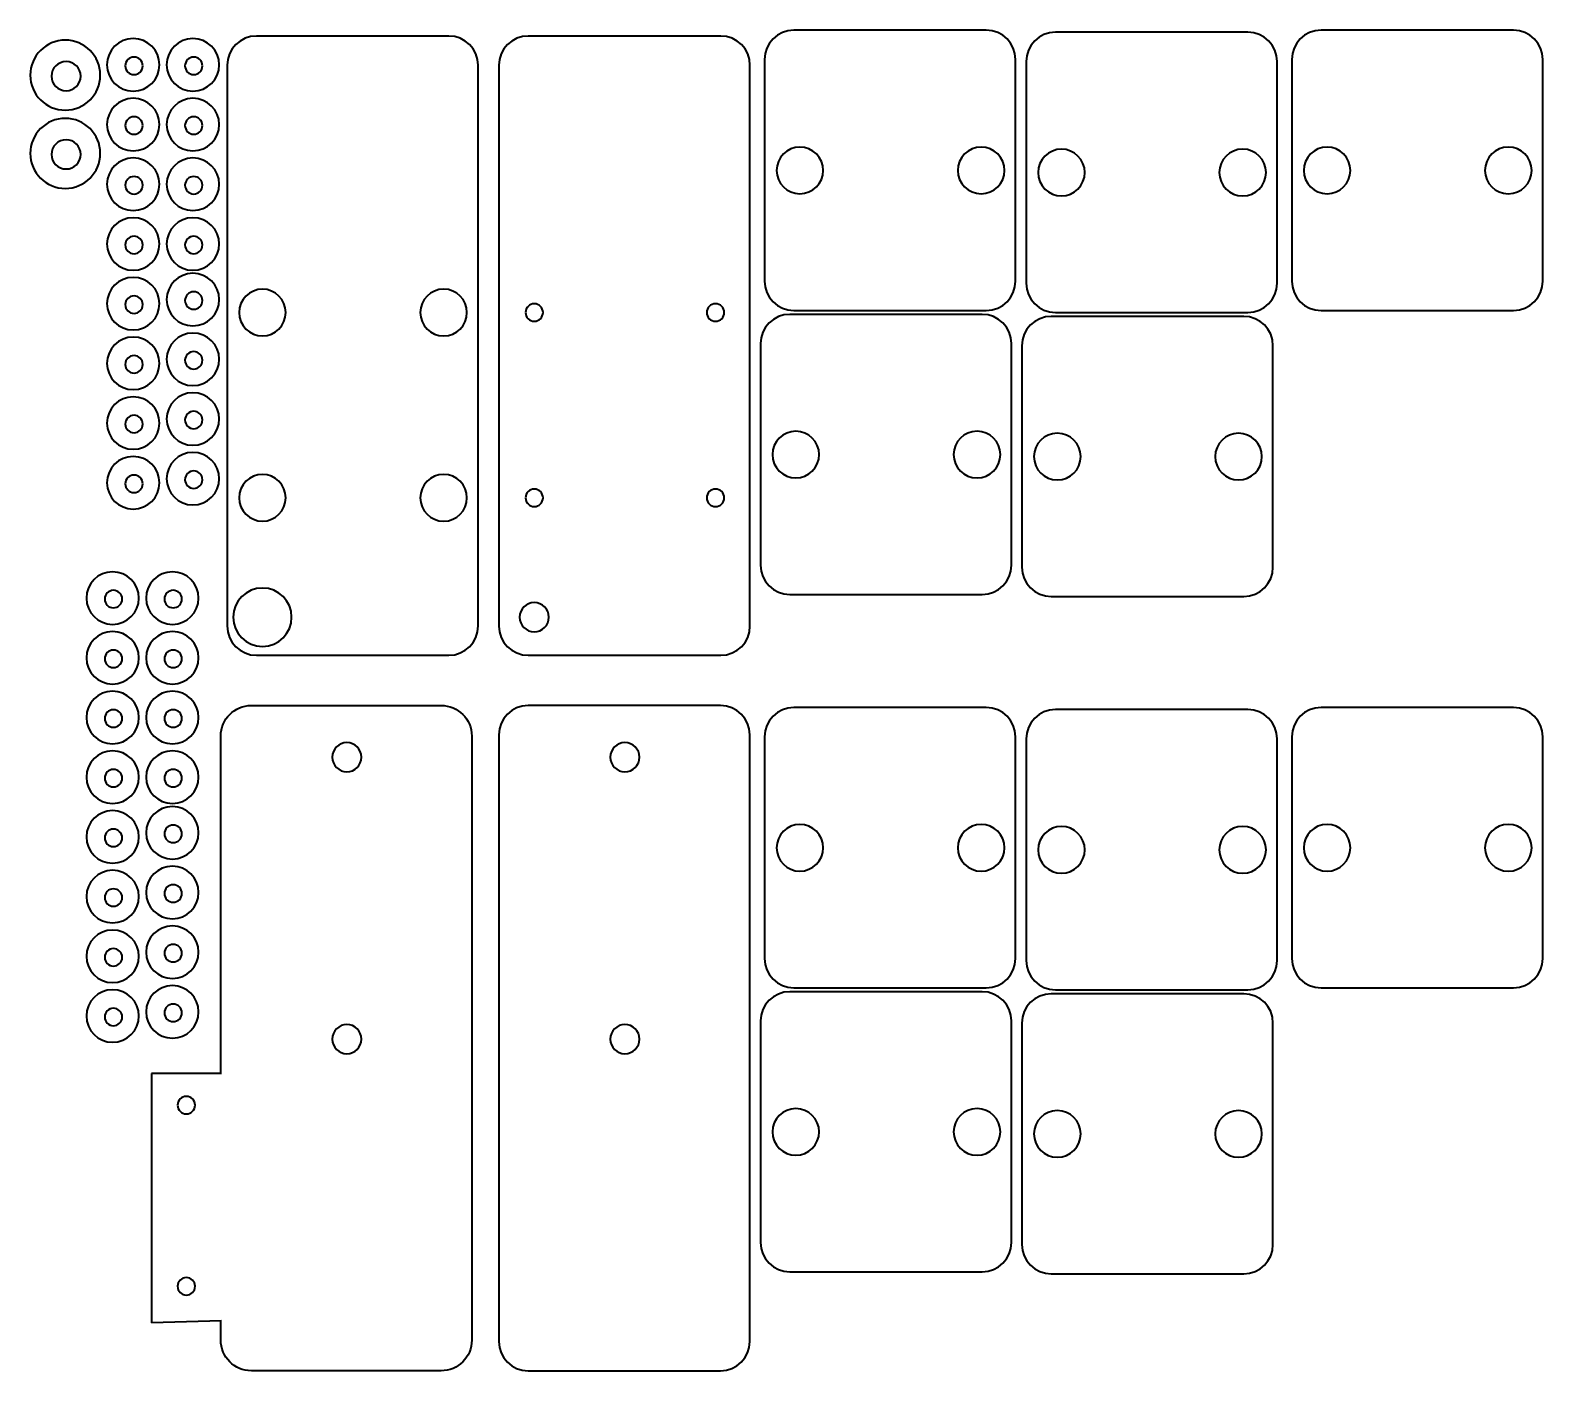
# Model space of a CAD drawing. Header units: inches. Extents: x 70 to 329, y -234 to -4.
import ezdxf

# ---------------------------------------------------------------- set-up
doc = ezdxf.new("R2010")
doc.units = ezdxf.units.IN
doc.header["$MEASUREMENT"] = 0
doc.layers.add('Layer 1', color=7, linetype='Continuous')

msp = doc.modelspace()

# ---------------------------------------------------------------- linework, layer by layer
at = {"layer": 'Layer 1', "color": 7, "lineweight": 35, "true_color": 0xffffff}
for points in [[(102.48, -182.92), (90.49, -182.92)], [(90.49, -182.92), (90.49, -225.6)], [(102.48, -225.25), (90.49, -225.6)]]:
    msp.add_lwpolyline(points, dxfattribs=at)
for points, knots in [([(108.47, -5.12), (108.47, -5.12), (141.42, -5.12), (141.42, -5.12), (144.2, -5.12), (146.45, -7.36), (146.45, -10.14), (146.45, -10.14), (146.45, -106.21), (146.45, -106.21), (146.45, -108.98), (144.2, -111.23), (141.42, -111.23), (141.42, -111.23), (108.47, -111.23), (108.47, -111.23), (105.7, -111.23), (103.45, -108.98), (103.45, -106.21), (103.45, -106.21), (103.45, -10.14), (103.45, -10.14), (103.45, -7.36), (105.7, -5.12), (108.47, -5.12)], [0, 0, 0, 0, 1, 1, 1, 2, 2, 2, 3, 3, 3, 4, 4, 4, 5, 5, 5, 6, 6, 6, 7, 7, 7, 8, 8, 8, 8]), ([(155.03, -5.12), (155.03, -5.12), (188, -5.12), (188, -5.12), (190.77, -5.12), (193.01, -7.36), (193.01, -10.13), (193.01, -10.13), (193.01, -106.22), (193.01, -106.22), (193.01, -108.99), (190.77, -111.23), (188, -111.23), (188, -111.23), (155.03, -111.23), (155.03, -111.23), (152.26, -111.23), (150.01, -108.99), (150.01, -106.22), (150.01, -106.22), (150.01, -10.13), (150.01, -10.13), (150.01, -7.36), (152.26, -5.12), (155.03, -5.12)], [0, 0, 0, 0, 1, 1, 1, 2, 2, 2, 3, 3, 3, 4, 4, 4, 5, 5, 5, 6, 6, 6, 7, 7, 7, 8, 8, 8, 8]), ([(200.52, -4.13), (200.52, -4.13), (233.49, -4.13), (233.49, -4.13), (236.26, -4.13), (238.51, -6.37), (238.51, -9.15), (238.51, -9.15), (238.51, -47.11), (238.51, -47.11), (238.51, -49.88), (236.26, -52.13), (233.49, -52.13), (233.49, -52.13), (200.52, -52.13), (200.52, -52.13), (197.75, -52.13), (195.51, -49.88), (195.51, -47.11), (195.51, -47.11), (195.51, -9.15), (195.51, -9.15), (195.51, -6.37), (197.75, -4.13), (200.52, -4.13)], [0, 0, 0, 0, 1, 1, 1, 2, 2, 2, 3, 3, 3, 4, 4, 4, 5, 5, 5, 6, 6, 6, 7, 7, 7, 8, 8, 8, 8]), ([(245.33, -4.48), (245.33, -4.48), (278.29, -4.48), (278.29, -4.48), (281.06, -4.48), (283.31, -6.73), (283.31, -9.5), (283.31, -9.5), (283.31, -47.46), (283.31, -47.46), (283.31, -50.23), (281.06, -52.48), (278.29, -52.48), (278.29, -52.48), (245.33, -52.48), (245.33, -52.48), (242.55, -52.48), (240.31, -50.23), (240.31, -47.46), (240.31, -47.46), (240.31, -9.5), (240.31, -9.5), (240.31, -6.73), (242.55, -4.48), (245.33, -4.48)], [0, 0, 0, 0, 1, 1, 1, 2, 2, 2, 3, 3, 3, 4, 4, 4, 5, 5, 5, 6, 6, 6, 7, 7, 7, 8, 8, 8, 8]), ([(290.83, -4.13), (290.83, -4.13), (323.8, -4.13), (323.8, -4.13), (326.57, -4.13), (328.82, -6.37), (328.82, -9.15), (328.82, -9.15), (328.82, -47.11), (328.82, -47.11), (328.82, -49.88), (326.57, -52.13), (323.8, -52.13), (323.8, -52.13), (290.83, -52.13), (290.83, -52.13), (288.06, -52.13), (285.82, -49.88), (285.82, -47.11), (285.82, -47.11), (285.82, -9.15), (285.82, -9.15), (285.82, -6.37), (288.06, -4.13), (290.83, -4.13)], [0, 0, 0, 0, 1, 1, 1, 2, 2, 2, 3, 3, 3, 4, 4, 4, 5, 5, 5, 6, 6, 6, 7, 7, 7, 8, 8, 8, 8]), ([(81.71, -11.82), (81.71, -15.14), (79.02, -17.82), (75.71, -17.82), (72.4, -17.82), (69.71, -15.14), (69.71, -11.82), (69.71, -8.51), (72.4, -5.82), (75.71, -5.82), (79.02, -5.82), (81.71, -8.51), (81.71, -11.82)], [0, 0, 0, 0, 1, 1, 1, 2, 2, 2, 3, 3, 3, 4, 4, 4, 4]), ([(91.85, -10.06), (91.85, -12.55), (89.84, -14.56), (87.35, -14.56), (84.87, -14.56), (82.85, -12.55), (82.85, -10.06), (82.85, -7.58), (84.87, -5.56), (87.35, -5.56), (89.84, -5.56), (91.85, -7.58), (91.85, -10.06)], [0, 0, 0, 0, 1, 1, 1, 2, 2, 2, 3, 3, 3, 4, 4, 4, 4]), ([(102.08, -10.06), (102.08, -12.55), (100.07, -14.56), (97.58, -14.56), (95.1, -14.56), (93.08, -12.55), (93.08, -10.06), (93.08, -7.58), (95.1, -5.56), (97.58, -5.56), (100.07, -5.56), (102.08, -7.58), (102.08, -10.06)], [0, 0, 0, 0, 1, 1, 1, 2, 2, 2, 3, 3, 3, 4, 4, 4, 4]), ([(91.85, -20.29), (91.85, -22.78), (89.84, -24.79), (87.35, -24.79), (84.87, -24.79), (82.85, -22.78), (82.85, -20.29), (82.85, -17.81), (84.87, -15.79), (87.35, -15.79), (89.84, -15.79), (91.85, -17.81), (91.85, -20.29)], [0, 0, 0, 0, 1, 1, 1, 2, 2, 2, 3, 3, 3, 4, 4, 4, 4]), ([(102.08, -20.29), (102.08, -22.78), (100.07, -24.79), (97.58, -24.79), (95.1, -24.79), (93.08, -22.78), (93.08, -20.29), (93.08, -17.81), (95.1, -15.79), (97.58, -15.79), (100.07, -15.79), (102.08, -17.81), (102.08, -20.29)], [0, 0, 0, 0, 1, 1, 1, 2, 2, 2, 3, 3, 3, 4, 4, 4, 4]), ([(81.71, -25.23), (81.71, -28.54), (79.02, -31.23), (75.71, -31.23), (72.4, -31.23), (69.71, -28.54), (69.71, -25.23), (69.71, -21.92), (72.4, -19.23), (75.71, -19.23), (79.02, -19.23), (81.71, -21.92), (81.71, -25.23)], [0, 0, 0, 0, 1, 1, 1, 2, 2, 2, 3, 3, 3, 4, 4, 4, 4]), ([(91.85, -30.52), (91.85, -33.01), (89.84, -35.02), (87.35, -35.02), (84.87, -35.02), (82.85, -33.01), (82.85, -30.52), (82.85, -28.04), (84.87, -26.02), (87.35, -26.02), (89.84, -26.02), (91.85, -28.04), (91.85, -30.52)], [0, 0, 0, 0, 1, 1, 1, 2, 2, 2, 3, 3, 3, 4, 4, 4, 4]), ([(102.08, -30.52), (102.08, -33.01), (100.07, -35.02), (97.58, -35.02), (95.1, -35.02), (93.08, -33.01), (93.08, -30.52), (93.08, -28.04), (95.1, -26.02), (97.58, -26.02), (100.07, -26.02), (102.08, -28.04), (102.08, -30.52)], [0, 0, 0, 0, 1, 1, 1, 2, 2, 2, 3, 3, 3, 4, 4, 4, 4]), ([(91.85, -40.75), (91.85, -43.24), (89.84, -45.25), (87.35, -45.25), (84.87, -45.25), (82.85, -43.24), (82.85, -40.75), (82.85, -38.27), (84.87, -36.25), (87.35, -36.25), (89.84, -36.25), (91.85, -38.27), (91.85, -40.75)], [0, 0, 0, 0, 1, 1, 1, 2, 2, 2, 3, 3, 3, 4, 4, 4, 4]), ([(102.08, -40.75), (102.08, -43.24), (100.07, -45.25), (97.58, -45.25), (95.1, -45.25), (93.08, -43.24), (93.08, -40.75), (93.08, -38.27), (95.1, -36.25), (97.58, -36.25), (100.07, -36.25), (102.08, -38.27), (102.08, -40.75)], [0, 0, 0, 0, 1, 1, 1, 2, 2, 2, 3, 3, 3, 4, 4, 4, 4]), ([(91.85, -50.98), (91.85, -53.47), (89.84, -55.48), (87.35, -55.48), (84.87, -55.48), (82.85, -53.47), (82.85, -50.98), (82.85, -48.5), (84.87, -46.48), (87.35, -46.48), (89.84, -46.48), (91.85, -48.5), (91.85, -50.98)], [0, 0, 0, 0, 1, 1, 1, 2, 2, 2, 3, 3, 3, 4, 4, 4, 4]), ([(102.08, -50.28), (102.08, -52.76), (100.07, -54.78), (97.58, -54.78), (95.1, -54.78), (93.08, -52.76), (93.08, -50.28), (93.08, -47.79), (95.1, -45.78), (97.58, -45.78), (100.07, -45.78), (102.08, -47.79), (102.08, -50.28)], [0, 0, 0, 0, 1, 1, 1, 2, 2, 2, 3, 3, 3, 4, 4, 4, 4]), ([(199.82, -52.81), (199.82, -52.81), (232.78, -52.81), (232.78, -52.81), (235.55, -52.81), (237.8, -55.06), (237.8, -57.83), (237.8, -57.83), (237.8, -95.79), (237.8, -95.79), (237.8, -98.57), (235.55, -100.81), (232.78, -100.81), (232.78, -100.81), (199.82, -100.81), (199.82, -100.81), (197.05, -100.81), (194.8, -98.57), (194.8, -95.79), (194.8, -95.79), (194.8, -57.83), (194.8, -57.83), (194.8, -55.06), (197.05, -52.81), (199.82, -52.81)], [0, 0, 0, 0, 1, 1, 1, 2, 2, 2, 3, 3, 3, 4, 4, 4, 5, 5, 5, 6, 6, 6, 7, 7, 7, 8, 8, 8, 8]), ([(244.62, -53.16), (244.62, -53.16), (277.59, -53.16), (277.59, -53.16), (280.36, -53.16), (282.6, -55.41), (282.6, -58.18), (282.6, -58.18), (282.6, -96.15), (282.6, -96.15), (282.6, -98.92), (280.36, -101.16), (277.59, -101.16), (277.59, -101.16), (244.62, -101.16), (244.62, -101.16), (241.85, -101.16), (239.6, -98.92), (239.6, -96.15), (239.6, -96.15), (239.6, -58.18), (239.6, -58.18), (239.6, -55.41), (241.85, -53.16), (244.62, -53.16)], [0, 0, 0, 0, 1, 1, 1, 2, 2, 2, 3, 3, 3, 4, 4, 4, 5, 5, 5, 6, 6, 6, 7, 7, 7, 8, 8, 8, 8]), ([(91.85, -61.21), (91.85, -63.7), (89.84, -65.71), (87.35, -65.71), (84.87, -65.71), (82.85, -63.7), (82.85, -61.21), (82.85, -58.73), (84.87, -56.71), (87.35, -56.71), (89.84, -56.71), (91.85, -58.73), (91.85, -61.21)], [0, 0, 0, 0, 1, 1, 1, 2, 2, 2, 3, 3, 3, 4, 4, 4, 4]), ([(102.08, -60.51), (102.08, -62.99), (100.07, -65.01), (97.58, -65.01), (95.1, -65.01), (93.08, -62.99), (93.08, -60.51), (93.08, -58.02), (95.1, -56.01), (97.58, -56.01), (100.07, -56.01), (102.08, -58.02), (102.08, -60.51)], [0, 0, 0, 0, 1, 1, 1, 2, 2, 2, 3, 3, 3, 4, 4, 4, 4]), ([(91.85, -71.44), (91.85, -73.93), (89.84, -75.94), (87.35, -75.94), (84.87, -75.94), (82.85, -73.93), (82.85, -71.44), (82.85, -68.96), (84.87, -66.94), (87.35, -66.94), (89.84, -66.94), (91.85, -68.96), (91.85, -71.44)], [0, 0, 0, 0, 1, 1, 1, 2, 2, 2, 3, 3, 3, 4, 4, 4, 4]), ([(102.08, -70.74), (102.08, -73.22), (100.07, -75.24), (97.58, -75.24), (95.1, -75.24), (93.08, -73.22), (93.08, -70.74), (93.08, -68.25), (95.1, -66.24), (97.58, -66.24), (100.07, -66.24), (102.08, -68.25), (102.08, -70.74)], [0, 0, 0, 0, 1, 1, 1, 2, 2, 2, 3, 3, 3, 4, 4, 4, 4]), ([(91.85, -81.67), (91.85, -84.16), (89.84, -86.17), (87.35, -86.17), (84.87, -86.17), (82.85, -84.16), (82.85, -81.67), (82.85, -79.19), (84.87, -77.17), (87.35, -77.17), (89.84, -77.17), (91.85, -79.19), (91.85, -81.67)], [0, 0, 0, 0, 1, 1, 1, 2, 2, 2, 3, 3, 3, 4, 4, 4, 4]), ([(102.08, -80.97), (102.08, -83.45), (100.07, -85.47), (97.58, -85.47), (95.1, -85.47), (93.08, -83.45), (93.08, -80.97), (93.08, -78.48), (95.1, -76.47), (97.58, -76.47), (100.07, -76.47), (102.08, -78.48), (102.08, -80.97)], [0, 0, 0, 0, 1, 1, 1, 2, 2, 2, 3, 3, 3, 4, 4, 4, 4]), ([(88.32, -101.43), (88.32, -103.92), (86.31, -105.93), (83.82, -105.93), (81.34, -105.93), (79.32, -103.92), (79.32, -101.43), (79.32, -98.95), (81.34, -96.93), (83.82, -96.93), (86.31, -96.93), (88.32, -98.95), (88.32, -101.43)], [0, 0, 0, 0, 1, 1, 1, 2, 2, 2, 3, 3, 3, 4, 4, 4, 4]), ([(98.56, -101.43), (98.56, -103.92), (96.54, -105.93), (94.06, -105.93), (91.57, -105.93), (89.56, -103.92), (89.56, -101.43), (89.56, -98.95), (91.57, -96.93), (94.06, -96.93), (96.54, -96.93), (98.56, -98.95), (98.56, -101.43)], [0, 0, 0, 0, 1, 1, 1, 2, 2, 2, 3, 3, 3, 4, 4, 4, 4]), ([(88.32, -111.66), (88.32, -114.15), (86.31, -116.16), (83.82, -116.16), (81.34, -116.16), (79.32, -114.15), (79.32, -111.66), (79.32, -109.18), (81.34, -107.16), (83.82, -107.16), (86.31, -107.16), (88.32, -109.18), (88.32, -111.66)], [0, 0, 0, 0, 1, 1, 1, 2, 2, 2, 3, 3, 3, 4, 4, 4, 4]), ([(98.56, -111.66), (98.56, -114.15), (96.54, -116.16), (94.06, -116.16), (91.57, -116.16), (89.56, -114.15), (89.56, -111.66), (89.56, -109.18), (91.57, -107.16), (94.06, -107.16), (96.54, -107.16), (98.56, -109.18), (98.56, -111.66)], [0, 0, 0, 0, 1, 1, 1, 2, 2, 2, 3, 3, 3, 4, 4, 4, 4]), ([(88.32, -121.89), (88.32, -124.38), (86.31, -126.39), (83.82, -126.39), (81.34, -126.39), (79.32, -124.38), (79.32, -121.89), (79.32, -119.41), (81.34, -117.39), (83.82, -117.39), (86.31, -117.39), (88.32, -119.41), (88.32, -121.89)], [0, 0, 0, 0, 1, 1, 1, 2, 2, 2, 3, 3, 3, 4, 4, 4, 4]), ([(98.56, -121.89), (98.56, -124.38), (96.54, -126.39), (94.06, -126.39), (91.57, -126.39), (89.56, -124.38), (89.56, -121.89), (89.56, -119.41), (91.57, -117.39), (94.06, -117.39), (96.54, -117.39), (98.56, -119.41), (98.56, -121.89)], [0, 0, 0, 0, 1, 1, 1, 2, 2, 2, 3, 3, 3, 4, 4, 4, 4]), ([(102.35, -182.82), (102.35, -182.82), (102.35, -125.07), (102.35, -125.07), (102.35, -122.18), (104.69, -119.83), (107.59, -119.83), (107.59, -119.83), (140.1, -119.83), (140.1, -119.83), (143, -119.83), (145.35, -122.18), (145.35, -125.07), (145.35, -125.07), (145.35, -228.59), (145.35, -228.59), (145.35, -231.48), (143, -233.83), (140.1, -233.83), (140.1, -233.83), (107.59, -233.83), (107.59, -233.83), (104.69, -233.83), (102.35, -231.48), (102.35, -228.59), (102.35, -228.59), (102.35, -225.15), (102.35, -225.15)], [0, 0, 0, 0, 1, 1, 1, 2, 2, 2, 3, 3, 3, 4, 4, 4, 5, 5, 5, 6, 6, 6, 7, 7, 7, 8, 8, 8, 9, 9, 9, 9]), ([(154.99, -119.83), (154.99, -119.83), (187.95, -119.83), (187.95, -119.83), (190.73, -119.83), (192.97, -122.08), (192.97, -124.85), (192.97, -124.85), (192.97, -228.81), (192.97, -228.81), (192.97, -231.58), (190.73, -233.83), (187.95, -233.83), (187.95, -233.83), (154.99, -233.83), (154.99, -233.83), (152.22, -233.83), (149.97, -231.58), (149.97, -228.81), (149.97, -228.81), (149.97, -124.85), (149.97, -124.85), (149.97, -122.08), (152.22, -119.83), (154.99, -119.83)], [0, 0, 0, 0, 1, 1, 1, 2, 2, 2, 3, 3, 3, 4, 4, 4, 5, 5, 5, 6, 6, 6, 7, 7, 7, 8, 8, 8, 8]), ([(200.52, -120.19), (200.52, -120.19), (233.49, -120.19), (233.49, -120.19), (236.26, -120.19), (238.51, -122.44), (238.51, -125.21), (238.51, -125.21), (238.51, -163.18), (238.51, -163.18), (238.51, -165.95), (236.26, -168.19), (233.49, -168.19), (233.49, -168.19), (200.52, -168.19), (200.52, -168.19), (197.75, -168.19), (195.51, -165.95), (195.51, -163.18), (195.51, -163.18), (195.51, -125.21), (195.51, -125.21), (195.51, -122.44), (197.75, -120.19), (200.52, -120.19)], [0, 0, 0, 0, 1, 1, 1, 2, 2, 2, 3, 3, 3, 4, 4, 4, 5, 5, 5, 6, 6, 6, 7, 7, 7, 8, 8, 8, 8]), ([(245.33, -120.54), (245.33, -120.54), (278.29, -120.54), (278.29, -120.54), (281.06, -120.54), (283.31, -122.79), (283.31, -125.56), (283.31, -125.56), (283.31, -163.53), (283.31, -163.53), (283.31, -166.3), (281.06, -168.54), (278.29, -168.54), (278.29, -168.54), (245.33, -168.54), (245.33, -168.54), (242.55, -168.54), (240.31, -166.3), (240.31, -163.53), (240.31, -163.53), (240.31, -125.56), (240.31, -125.56), (240.31, -122.79), (242.55, -120.54), (245.33, -120.54)], [0, 0, 0, 0, 1, 1, 1, 2, 2, 2, 3, 3, 3, 4, 4, 4, 5, 5, 5, 6, 6, 6, 7, 7, 7, 8, 8, 8, 8]), ([(290.83, -120.19), (290.83, -120.19), (323.8, -120.19), (323.8, -120.19), (326.57, -120.19), (328.82, -122.44), (328.82, -125.21), (328.82, -125.21), (328.82, -163.18), (328.82, -163.18), (328.82, -165.95), (326.57, -168.19), (323.8, -168.19), (323.8, -168.19), (290.83, -168.19), (290.83, -168.19), (288.06, -168.19), (285.82, -165.95), (285.82, -163.18), (285.82, -163.18), (285.82, -125.21), (285.82, -125.21), (285.82, -122.44), (288.06, -120.19), (290.83, -120.19)], [0, 0, 0, 0, 1, 1, 1, 2, 2, 2, 3, 3, 3, 4, 4, 4, 5, 5, 5, 6, 6, 6, 7, 7, 7, 8, 8, 8, 8]), ([(88.32, -132.12), (88.32, -134.61), (86.31, -136.62), (83.82, -136.62), (81.34, -136.62), (79.32, -134.61), (79.32, -132.12), (79.32, -129.64), (81.34, -127.62), (83.82, -127.62), (86.31, -127.62), (88.32, -129.64), (88.32, -132.12)], [0, 0, 0, 0, 1, 1, 1, 2, 2, 2, 3, 3, 3, 4, 4, 4, 4]), ([(98.56, -132.12), (98.56, -134.61), (96.54, -136.62), (94.06, -136.62), (91.57, -136.62), (89.56, -134.61), (89.56, -132.12), (89.56, -129.64), (91.57, -127.62), (94.06, -127.62), (96.54, -127.62), (98.56, -129.64), (98.56, -132.12)], [0, 0, 0, 0, 1, 1, 1, 2, 2, 2, 3, 3, 3, 4, 4, 4, 4]), ([(98.56, -141.65), (98.56, -144.13), (96.54, -146.15), (94.06, -146.15), (91.57, -146.15), (89.56, -144.13), (89.56, -141.65), (89.56, -139.16), (91.57, -137.15), (94.06, -137.15), (96.54, -137.15), (98.56, -139.16), (98.56, -141.65)], [0, 0, 0, 0, 1, 1, 1, 2, 2, 2, 3, 3, 3, 4, 4, 4, 4]), ([(88.32, -142.35), (88.32, -144.84), (86.31, -146.85), (83.82, -146.85), (81.34, -146.85), (79.32, -144.84), (79.32, -142.35), (79.32, -139.87), (81.34, -137.85), (83.82, -137.85), (86.31, -137.85), (88.32, -139.87), (88.32, -142.35)], [0, 0, 0, 0, 1, 1, 1, 2, 2, 2, 3, 3, 3, 4, 4, 4, 4]), ([(98.56, -151.88), (98.56, -154.36), (96.54, -156.38), (94.06, -156.38), (91.57, -156.38), (89.56, -154.36), (89.56, -151.88), (89.56, -149.39), (91.57, -147.38), (94.06, -147.38), (96.54, -147.38), (98.56, -149.39), (98.56, -151.88)], [0, 0, 0, 0, 1, 1, 1, 2, 2, 2, 3, 3, 3, 4, 4, 4, 4]), ([(88.32, -152.58), (88.32, -155.07), (86.31, -157.08), (83.82, -157.08), (81.34, -157.08), (79.32, -155.07), (79.32, -152.58), (79.32, -150.1), (81.34, -148.08), (83.82, -148.08), (86.31, -148.08), (88.32, -150.1), (88.32, -152.58)], [0, 0, 0, 0, 1, 1, 1, 2, 2, 2, 3, 3, 3, 4, 4, 4, 4]), ([(98.56, -162.11), (98.56, -164.59), (96.54, -166.61), (94.06, -166.61), (91.57, -166.61), (89.56, -164.59), (89.56, -162.11), (89.56, -159.62), (91.57, -157.61), (94.06, -157.61), (96.54, -157.61), (98.56, -159.62), (98.56, -162.11)], [0, 0, 0, 0, 1, 1, 1, 2, 2, 2, 3, 3, 3, 4, 4, 4, 4]), ([(88.32, -162.81), (88.32, -165.3), (86.31, -167.31), (83.82, -167.31), (81.34, -167.31), (79.32, -165.3), (79.32, -162.81), (79.32, -160.33), (81.34, -158.31), (83.82, -158.31), (86.31, -158.31), (88.32, -160.33), (88.32, -162.81)], [0, 0, 0, 0, 1, 1, 1, 2, 2, 2, 3, 3, 3, 4, 4, 4, 4]), ([(98.56, -172.34), (98.56, -174.82), (96.54, -176.84), (94.06, -176.84), (91.57, -176.84), (89.56, -174.82), (89.56, -172.34), (89.56, -169.85), (91.57, -167.84), (94.06, -167.84), (96.54, -167.84), (98.56, -169.85), (98.56, -172.34)], [0, 0, 0, 0, 1, 1, 1, 2, 2, 2, 3, 3, 3, 4, 4, 4, 4]), ([(88.32, -173.04), (88.32, -175.53), (86.31, -177.54), (83.82, -177.54), (81.34, -177.54), (79.32, -175.53), (79.32, -173.04), (79.32, -170.56), (81.34, -168.54), (83.82, -168.54), (86.31, -168.54), (88.32, -170.56), (88.32, -173.04)], [0, 0, 0, 0, 1, 1, 1, 2, 2, 2, 3, 3, 3, 4, 4, 4, 4]), ([(199.82, -168.88), (199.82, -168.88), (232.78, -168.88), (232.78, -168.88), (235.55, -168.88), (237.8, -171.12), (237.8, -173.89), (237.8, -173.89), (237.8, -211.86), (237.8, -211.86), (237.8, -214.63), (235.55, -216.88), (232.78, -216.88), (232.78, -216.88), (199.82, -216.88), (199.82, -216.88), (197.05, -216.88), (194.8, -214.63), (194.8, -211.86), (194.8, -211.86), (194.8, -173.89), (194.8, -173.89), (194.8, -171.12), (197.05, -168.88), (199.82, -168.88)], [0, 0, 0, 0, 1, 1, 1, 2, 2, 2, 3, 3, 3, 4, 4, 4, 5, 5, 5, 6, 6, 6, 7, 7, 7, 8, 8, 8, 8]), ([(244.62, -169.23), (244.62, -169.23), (277.59, -169.23), (277.59, -169.23), (280.36, -169.23), (282.6, -171.47), (282.6, -174.25), (282.6, -174.25), (282.6, -212.21), (282.6, -212.21), (282.6, -214.98), (280.36, -217.23), (277.59, -217.23), (277.59, -217.23), (244.62, -217.23), (244.62, -217.23), (241.85, -217.23), (239.6, -214.98), (239.6, -212.21), (239.6, -212.21), (239.6, -174.25), (239.6, -174.25), (239.6, -171.47), (241.85, -169.23), (244.62, -169.23)], [0, 0, 0, 0, 1, 1, 1, 2, 2, 2, 3, 3, 3, 4, 4, 4, 5, 5, 5, 6, 6, 6, 7, 7, 7, 8, 8, 8, 8])]:
    msp.add_open_spline(points, degree=3, knots=knots, dxfattribs=at)
at = {"layer": 'Layer 1', "color": 3, "lineweight": 35, "true_color": 0x00ff00}
for points in [[(78.35, -11.99), (78.35, -13.38), (77.23, -14.49), (75.85, -14.49), (74.47, -14.49), (73.35, -13.38), (73.35, -11.99), (73.35, -10.61), (74.47, -9.49), (75.85, -9.49), (77.23, -9.49), (78.35, -10.61), (78.35, -11.99)], [(88.99, -10.23), (88.99, -11.06), (88.32, -11.73), (87.49, -11.73), (86.66, -11.73), (85.99, -11.06), (85.99, -10.23), (85.99, -9.4), (86.66, -8.73), (87.49, -8.73), (88.32, -8.73), (88.99, -9.4), (88.99, -10.23)], [(99.22, -10.23), (99.22, -11.06), (98.55, -11.73), (97.72, -11.73), (96.89, -11.73), (96.22, -11.06), (96.22, -10.23), (96.22, -9.4), (96.89, -8.73), (97.72, -8.73), (98.55, -8.73), (99.22, -9.4), (99.22, -10.23)], [(88.99, -20.46), (88.99, -21.29), (88.32, -21.96), (87.49, -21.96), (86.66, -21.96), (85.99, -21.29), (85.99, -20.46), (85.99, -19.63), (86.66, -18.96), (87.49, -18.96), (88.32, -18.96), (88.99, -19.63), (88.99, -20.46)], [(99.22, -20.46), (99.22, -21.29), (98.55, -21.96), (97.72, -21.96), (96.89, -21.96), (96.22, -21.29), (96.22, -20.46), (96.22, -19.63), (96.89, -18.96), (97.72, -18.96), (98.55, -18.96), (99.22, -19.63), (99.22, -20.46)], [(78.35, -25.4), (78.35, -26.78), (77.23, -27.9), (75.85, -27.9), (74.47, -27.9), (73.35, -26.78), (73.35, -25.4), (73.35, -24.02), (74.47, -22.9), (75.85, -22.9), (77.23, -22.9), (78.35, -24.02), (78.35, -25.4)], [(197.56, -28.15), (197.56, -25.94), (199.35, -24.15), (201.56, -24.15), (203.77, -24.15), (205.56, -25.94), (205.56, -28.15), (205.56, -30.36), (203.77, -32.15), (201.56, -32.15), (199.35, -32.15), (197.56, -30.36), (197.56, -28.15)], [(228.61, -28.15), (228.61, -25.94), (230.4, -24.15), (232.61, -24.15), (234.82, -24.15), (236.61, -25.94), (236.61, -28.15), (236.61, -30.36), (234.82, -32.15), (232.61, -32.15), (230.4, -32.15), (228.61, -30.36), (228.61, -28.15)], [(242.37, -28.51), (242.37, -26.3), (244.16, -24.51), (246.37, -24.51), (248.57, -24.51), (250.37, -26.3), (250.37, -28.51), (250.37, -30.72), (248.57, -32.51), (246.37, -32.51), (244.16, -32.51), (242.37, -30.72), (242.37, -28.51)], [(273.41, -28.51), (273.41, -26.3), (275.2, -24.51), (277.41, -24.51), (279.62, -24.51), (281.41, -26.3), (281.41, -28.51), (281.41, -30.72), (279.62, -32.51), (277.41, -32.51), (275.2, -32.51), (273.41, -30.72), (273.41, -28.51)], [(287.87, -28.15), (287.87, -25.94), (289.66, -24.15), (291.87, -24.15), (294.08, -24.15), (295.87, -25.94), (295.87, -28.15), (295.87, -30.36), (294.08, -32.15), (291.87, -32.15), (289.66, -32.15), (287.87, -30.36), (287.87, -28.15)], [(318.92, -28.15), (318.92, -25.94), (320.71, -24.15), (322.92, -24.15), (325.13, -24.15), (326.92, -25.94), (326.92, -28.15), (326.92, -30.36), (325.13, -32.15), (322.92, -32.15), (320.71, -32.15), (318.92, -30.36), (318.92, -28.15)], [(88.99, -30.69), (88.99, -31.52), (88.32, -32.19), (87.49, -32.19), (86.66, -32.19), (85.99, -31.52), (85.99, -30.69), (85.99, -29.86), (86.66, -29.19), (87.49, -29.19), (88.32, -29.19), (88.99, -29.86), (88.99, -30.69)], [(99.22, -30.69), (99.22, -31.52), (98.55, -32.19), (97.72, -32.19), (96.89, -32.19), (96.22, -31.52), (96.22, -30.69), (96.22, -29.86), (96.89, -29.19), (97.72, -29.19), (98.55, -29.19), (99.22, -29.86), (99.22, -30.69)], [(88.99, -40.92), (88.99, -41.75), (88.32, -42.42), (87.49, -42.42), (86.66, -42.42), (85.99, -41.75), (85.99, -40.92), (85.99, -40.09), (86.66, -39.42), (87.49, -39.42), (88.32, -39.42), (88.99, -40.09), (88.99, -40.92)], [(99.22, -40.92), (99.22, -41.75), (98.55, -42.42), (97.72, -42.42), (96.89, -42.42), (96.22, -41.75), (96.22, -40.92), (96.22, -40.09), (96.89, -39.42), (97.72, -39.42), (98.55, -39.42), (99.22, -40.09), (99.22, -40.92)], [(99.22, -50.45), (99.22, -51.28), (98.55, -51.95), (97.72, -51.95), (96.89, -51.95), (96.22, -51.28), (96.22, -50.45), (96.22, -49.62), (96.89, -48.95), (97.72, -48.95), (98.55, -48.95), (99.22, -49.62), (99.22, -50.45)], [(105.49, -52.5), (105.49, -50.29), (107.28, -48.5), (109.49, -48.5), (111.7, -48.5), (113.49, -50.29), (113.49, -52.5), (113.49, -54.7), (111.7, -56.5), (109.49, -56.5), (107.28, -56.5), (105.49, -54.7), (105.49, -52.5)], [(136.53, -52.5), (136.53, -50.29), (138.32, -48.5), (140.53, -48.5), (142.74, -48.5), (144.53, -50.29), (144.53, -52.5), (144.53, -54.7), (142.74, -56.5), (140.53, -56.5), (138.32, -56.5), (136.53, -54.7), (136.53, -52.5)], [(88.99, -51.15), (88.99, -51.98), (88.32, -52.65), (87.49, -52.65), (86.66, -52.65), (85.99, -51.98), (85.99, -51.15), (85.99, -50.32), (86.66, -49.65), (87.49, -49.65), (88.32, -49.65), (88.99, -50.32), (88.99, -51.15)], [(154.55, -52.5), (154.55, -51.67), (155.23, -51), (156.05, -51), (156.88, -51), (157.55, -51.67), (157.55, -52.5), (157.55, -53.32), (156.88, -54), (156.05, -54), (155.23, -54), (154.55, -53.32), (154.55, -52.5)], [(185.6, -52.5), (185.6, -51.67), (186.27, -51), (187.1, -51), (187.93, -51), (188.6, -51.67), (188.6, -52.5), (188.6, -53.32), (187.93, -54), (187.1, -54), (186.27, -54), (185.6, -53.32), (185.6, -52.5)], [(99.22, -60.68), (99.22, -61.51), (98.55, -62.18), (97.72, -62.18), (96.89, -62.18), (96.22, -61.51), (96.22, -60.68), (96.22, -59.85), (96.89, -59.18), (97.72, -59.18), (98.55, -59.18), (99.22, -59.85), (99.22, -60.68)], [(88.99, -61.38), (88.99, -62.21), (88.32, -62.88), (87.49, -62.88), (86.66, -62.88), (85.99, -62.21), (85.99, -61.38), (85.99, -60.55), (86.66, -59.88), (87.49, -59.88), (88.32, -59.88), (88.99, -60.55), (88.99, -61.38)], [(99.22, -70.91), (99.22, -71.74), (98.55, -72.41), (97.72, -72.41), (96.89, -72.41), (96.22, -71.74), (96.22, -70.91), (96.22, -70.08), (96.89, -69.41), (97.72, -69.41), (98.55, -69.41), (99.22, -70.08), (99.22, -70.91)], [(88.99, -71.61), (88.99, -72.44), (88.32, -73.11), (87.49, -73.11), (86.66, -73.11), (85.99, -72.44), (85.99, -71.61), (85.99, -70.79), (86.66, -70.11), (87.49, -70.11), (88.32, -70.11), (88.99, -70.79), (88.99, -71.61)], [(196.86, -76.84), (196.86, -74.63), (198.65, -72.84), (200.86, -72.84), (203.07, -72.84), (204.86, -74.63), (204.86, -76.84), (204.86, -79.05), (203.07, -80.84), (200.86, -80.84), (198.65, -80.84), (196.86, -79.05), (196.86, -76.84)], [(227.9, -76.84), (227.9, -74.63), (229.69, -72.84), (231.9, -72.84), (234.11, -72.84), (235.9, -74.63), (235.9, -76.84), (235.9, -79.05), (234.11, -80.84), (231.9, -80.84), (229.69, -80.84), (227.9, -79.05), (227.9, -76.84)], [(241.66, -77.19), (241.66, -74.98), (243.45, -73.19), (245.66, -73.19), (247.87, -73.19), (249.66, -74.98), (249.66, -77.19), (249.66, -79.4), (247.87, -81.19), (245.66, -81.19), (243.45, -81.19), (241.66, -79.4), (241.66, -77.19)], [(272.7, -77.19), (272.7, -74.98), (274.5, -73.19), (276.7, -73.19), (278.91, -73.19), (280.7, -74.98), (280.7, -77.19), (280.7, -79.4), (278.91, -81.19), (276.7, -81.19), (274.5, -81.19), (272.7, -79.4), (272.7, -77.19)], [(99.22, -81.14), (99.22, -81.97), (98.55, -82.64), (97.72, -82.64), (96.89, -82.64), (96.22, -81.97), (96.22, -81.14), (96.22, -80.31), (96.89, -79.64), (97.72, -79.64), (98.55, -79.64), (99.22, -80.31), (99.22, -81.14)], [(105.49, -84.25), (105.49, -82.04), (107.28, -80.25), (109.49, -80.25), (111.7, -80.25), (113.49, -82.04), (113.49, -84.25), (113.49, -86.45), (111.7, -88.25), (109.49, -88.25), (107.28, -88.25), (105.49, -86.45), (105.49, -84.25)], [(136.53, -84.25), (136.53, -82.04), (138.32, -80.25), (140.53, -80.25), (142.74, -80.25), (144.53, -82.04), (144.53, -84.25), (144.53, -86.45), (142.74, -88.25), (140.53, -88.25), (138.32, -88.25), (136.53, -86.45), (136.53, -84.25)], [(88.99, -81.84), (88.99, -82.67), (88.32, -83.34), (87.49, -83.34), (86.66, -83.34), (85.99, -82.67), (85.99, -81.84), (85.99, -81.02), (86.66, -80.34), (87.49, -80.34), (88.32, -80.34), (88.99, -81.02), (88.99, -81.84)], [(154.55, -84.25), (154.55, -83.42), (155.23, -82.75), (156.05, -82.75), (156.88, -82.75), (157.55, -83.42), (157.55, -84.25), (157.55, -85.07), (156.88, -85.75), (156.05, -85.75), (155.23, -85.75), (154.55, -85.07), (154.55, -84.25)], [(185.6, -84.25), (185.6, -83.42), (186.27, -82.75), (187.1, -82.75), (187.93, -82.75), (188.6, -83.42), (188.6, -84.25), (188.6, -85.07), (187.93, -85.75), (187.1, -85.75), (186.27, -85.75), (185.6, -85.07), (185.6, -84.25)], [(85.46, -101.6), (85.46, -102.43), (84.79, -103.1), (83.96, -103.1), (83.13, -103.1), (82.46, -102.43), (82.46, -101.6), (82.46, -100.77), (83.13, -100.1), (83.96, -100.1), (84.79, -100.1), (85.46, -100.77), (85.46, -101.6)], [(95.69, -101.6), (95.69, -102.43), (95.02, -103.1), (94.19, -103.1), (93.36, -103.1), (92.69, -102.43), (92.69, -101.6), (92.69, -100.77), (93.36, -100.1), (94.19, -100.1), (95.02, -100.1), (95.69, -100.77), (95.69, -101.6)], [(104.49, -104.71), (104.49, -101.94), (106.73, -99.71), (109.49, -99.71), (112.25, -99.71), (114.49, -101.94), (114.49, -104.71), (114.49, -107.47), (112.25, -109.71), (109.49, -109.71), (106.73, -109.71), (104.49, -107.47), (104.49, -104.71)], [(153.55, -104.71), (153.55, -103.33), (154.67, -102.21), (156.05, -102.21), (157.44, -102.21), (158.55, -103.33), (158.55, -104.71), (158.55, -106.09), (157.44, -107.21), (156.05, -107.21), (154.67, -107.21), (153.55, -106.09), (153.55, -104.71)], [(85.46, -111.83), (85.46, -112.66), (84.79, -113.33), (83.96, -113.33), (83.13, -113.33), (82.46, -112.66), (82.46, -111.83), (82.46, -111), (83.13, -110.33), (83.96, -110.33), (84.79, -110.33), (85.46, -111), (85.46, -111.83)], [(95.69, -111.83), (95.69, -112.66), (95.02, -113.33), (94.19, -113.33), (93.36, -113.33), (92.69, -112.66), (92.69, -111.83), (92.69, -111), (93.36, -110.33), (94.19, -110.33), (95.02, -110.33), (95.69, -111), (95.69, -111.83)], [(85.46, -122.06), (85.46, -122.89), (84.79, -123.56), (83.96, -123.56), (83.13, -123.56), (82.46, -122.89), (82.46, -122.06), (82.46, -121.23), (83.13, -120.56), (83.96, -120.56), (84.79, -120.56), (85.46, -121.23), (85.46, -122.06)], [(95.69, -122.06), (95.69, -122.89), (95.02, -123.56), (94.19, -123.56), (93.36, -123.56), (92.69, -122.89), (92.69, -122.06), (92.69, -121.23), (93.36, -120.56), (94.19, -120.56), (95.02, -120.56), (95.69, -121.23), (95.69, -122.06)], [(121.45, -128.7), (121.45, -127.31), (122.57, -126.2), (123.95, -126.2), (125.33, -126.2), (126.45, -127.31), (126.45, -128.7), (126.45, -130.08), (125.33, -131.2), (123.95, -131.2), (122.57, -131.2), (121.45, -130.08), (121.45, -128.7)], [(169.08, -128.7), (169.08, -127.31), (170.2, -126.2), (171.58, -126.2), (172.96, -126.2), (174.08, -127.31), (174.08, -128.7), (174.08, -130.08), (172.96, -131.2), (171.58, -131.2), (170.2, -131.2), (169.08, -130.08), (169.08, -128.7)], [(85.46, -132.29), (85.46, -133.12), (84.79, -133.79), (83.96, -133.79), (83.13, -133.79), (82.46, -133.12), (82.46, -132.29), (82.46, -131.46), (83.13, -130.79), (83.96, -130.79), (84.79, -130.79), (85.46, -131.46), (85.46, -132.29)], [(95.69, -132.29), (95.69, -133.12), (95.02, -133.79), (94.19, -133.79), (93.36, -133.79), (92.69, -133.12), (92.69, -132.29), (92.69, -131.46), (93.36, -130.79), (94.19, -130.79), (95.02, -130.79), (95.69, -131.46), (95.69, -132.29)], [(85.46, -142.52), (85.46, -143.35), (84.79, -144.02), (83.96, -144.02), (83.13, -144.02), (82.46, -143.35), (82.46, -142.52), (82.46, -141.69), (83.13, -141.02), (83.96, -141.02), (84.79, -141.02), (85.46, -141.69), (85.46, -142.52)], [(95.69, -141.82), (95.69, -142.65), (95.02, -143.32), (94.19, -143.32), (93.36, -143.32), (92.69, -142.65), (92.69, -141.82), (92.69, -140.99), (93.36, -140.32), (94.19, -140.32), (95.02, -140.32), (95.69, -140.99), (95.69, -141.82)], [(197.56, -144.22), (197.56, -142.01), (199.35, -140.22), (201.56, -140.22), (203.77, -140.22), (205.56, -142.01), (205.56, -144.22), (205.56, -146.43), (203.77, -148.22), (201.56, -148.22), (199.35, -148.22), (197.56, -146.43), (197.56, -144.22)], [(228.61, -144.22), (228.61, -142.01), (230.4, -140.22), (232.61, -140.22), (234.82, -140.22), (236.61, -142.01), (236.61, -144.22), (236.61, -146.43), (234.82, -148.22), (232.61, -148.22), (230.4, -148.22), (228.61, -146.43), (228.61, -144.22)], [(242.37, -144.57), (242.37, -142.36), (244.16, -140.57), (246.37, -140.57), (248.57, -140.57), (250.37, -142.36), (250.37, -144.57), (250.37, -146.78), (248.57, -148.57), (246.37, -148.57), (244.16, -148.57), (242.37, -146.78), (242.37, -144.57)], [(273.41, -144.57), (273.41, -142.36), (275.2, -140.57), (277.41, -140.57), (279.62, -140.57), (281.41, -142.36), (281.41, -144.57), (281.41, -146.78), (279.62, -148.57), (277.41, -148.57), (275.2, -148.57), (273.41, -146.78), (273.41, -144.57)], [(287.87, -144.22), (287.87, -142.01), (289.66, -140.22), (291.87, -140.22), (294.08, -140.22), (295.87, -142.01), (295.87, -144.22), (295.87, -146.43), (294.08, -148.22), (291.87, -148.22), (289.66, -148.22), (287.87, -146.43), (287.87, -144.22)], [(318.92, -144.22), (318.92, -142.01), (320.71, -140.22), (322.92, -140.22), (325.13, -140.22), (326.92, -142.01), (326.92, -144.22), (326.92, -146.43), (325.13, -148.22), (322.92, -148.22), (320.71, -148.22), (318.92, -146.43), (318.92, -144.22)], [(85.46, -152.75), (85.46, -153.58), (84.79, -154.25), (83.96, -154.25), (83.13, -154.25), (82.46, -153.58), (82.46, -152.75), (82.46, -151.92), (83.13, -151.25), (83.96, -151.25), (84.79, -151.25), (85.46, -151.92), (85.46, -152.75)], [(95.69, -152.05), (95.69, -152.88), (95.02, -153.55), (94.19, -153.55), (93.36, -153.55), (92.69, -152.88), (92.69, -152.05), (92.69, -151.22), (93.36, -150.55), (94.19, -150.55), (95.02, -150.55), (95.69, -151.22), (95.69, -152.05)], [(85.46, -162.98), (85.46, -163.81), (84.79, -164.48), (83.96, -164.48), (83.13, -164.48), (82.46, -163.81), (82.46, -162.98), (82.46, -162.15), (83.13, -161.48), (83.96, -161.48), (84.79, -161.48), (85.46, -162.15), (85.46, -162.98)], [(95.69, -162.28), (95.69, -163.11), (95.02, -163.78), (94.19, -163.78), (93.36, -163.78), (92.69, -163.11), (92.69, -162.28), (92.69, -161.45), (93.36, -160.78), (94.19, -160.78), (95.02, -160.78), (95.69, -161.45), (95.69, -162.28)], [(95.69, -172.51), (95.69, -173.34), (95.02, -174.01), (94.19, -174.01), (93.36, -174.01), (92.69, -173.34), (92.69, -172.51), (92.69, -171.68), (93.36, -171.01), (94.19, -171.01), (95.02, -171.01), (95.69, -171.68), (95.69, -172.51)], [(85.46, -173.21), (85.46, -174.04), (84.79, -174.71), (83.96, -174.71), (83.13, -174.71), (82.46, -174.04), (82.46, -173.21), (82.46, -172.39), (83.13, -171.71), (83.96, -171.71), (84.79, -171.71), (85.46, -172.39), (85.46, -173.21)], [(121.45, -177), (121.45, -175.62), (122.57, -174.5), (123.95, -174.5), (125.33, -174.5), (126.45, -175.62), (126.45, -177), (126.45, -178.38), (125.33, -179.5), (123.95, -179.5), (122.57, -179.5), (121.45, -178.38), (121.45, -177)], [(169.08, -177), (169.08, -175.62), (170.2, -174.5), (171.58, -174.5), (172.96, -174.5), (174.08, -175.62), (174.08, -177), (174.08, -178.38), (172.96, -179.5), (171.58, -179.5), (170.2, -179.5), (169.08, -178.38), (169.08, -177)], [(94.94, -188.31), (94.94, -187.49), (95.61, -186.81), (96.44, -186.81), (97.26, -186.81), (97.94, -187.49), (97.94, -188.31), (97.94, -189.14), (97.26, -189.81), (96.44, -189.81), (95.61, -189.81), (94.94, -189.14), (94.94, -188.31)], [(196.86, -192.9), (196.86, -190.69), (198.65, -188.9), (200.86, -188.9), (203.07, -188.9), (204.86, -190.69), (204.86, -192.9), (204.86, -195.11), (203.07, -196.9), (200.86, -196.9), (198.65, -196.9), (196.86, -195.11), (196.86, -192.9)], [(227.9, -192.9), (227.9, -190.69), (229.69, -188.9), (231.9, -188.9), (234.11, -188.9), (235.9, -190.69), (235.9, -192.9), (235.9, -195.11), (234.11, -196.9), (231.9, -196.9), (229.69, -196.9), (227.9, -195.11), (227.9, -192.9)], [(241.66, -193.25), (241.66, -191.04), (243.45, -189.25), (245.66, -189.25), (247.87, -189.25), (249.66, -191.04), (249.66, -193.25), (249.66, -195.46), (247.87, -197.25), (245.66, -197.25), (243.45, -197.25), (241.66, -195.46), (241.66, -193.25)], [(272.7, -193.25), (272.7, -191.04), (274.5, -189.25), (276.7, -189.25), (278.91, -189.25), (280.7, -191.04), (280.7, -193.25), (280.7, -195.46), (278.91, -197.25), (276.7, -197.25), (274.5, -197.25), (272.7, -195.46), (272.7, -193.25)], [(94.94, -219.36), (94.94, -218.53), (95.61, -217.86), (96.44, -217.86), (97.26, -217.86), (97.94, -218.53), (97.94, -219.36), (97.94, -220.19), (97.26, -220.86), (96.44, -220.86), (95.61, -220.86), (94.94, -220.19), (94.94, -219.36)]]:
    msp.add_open_spline(points, degree=3, knots=[0, 0, 0, 0, 1, 1, 1, 2, 2, 2, 3, 3, 3, 4, 4, 4, 4], dxfattribs=at)

doc.saveas('drawing.dxf')
